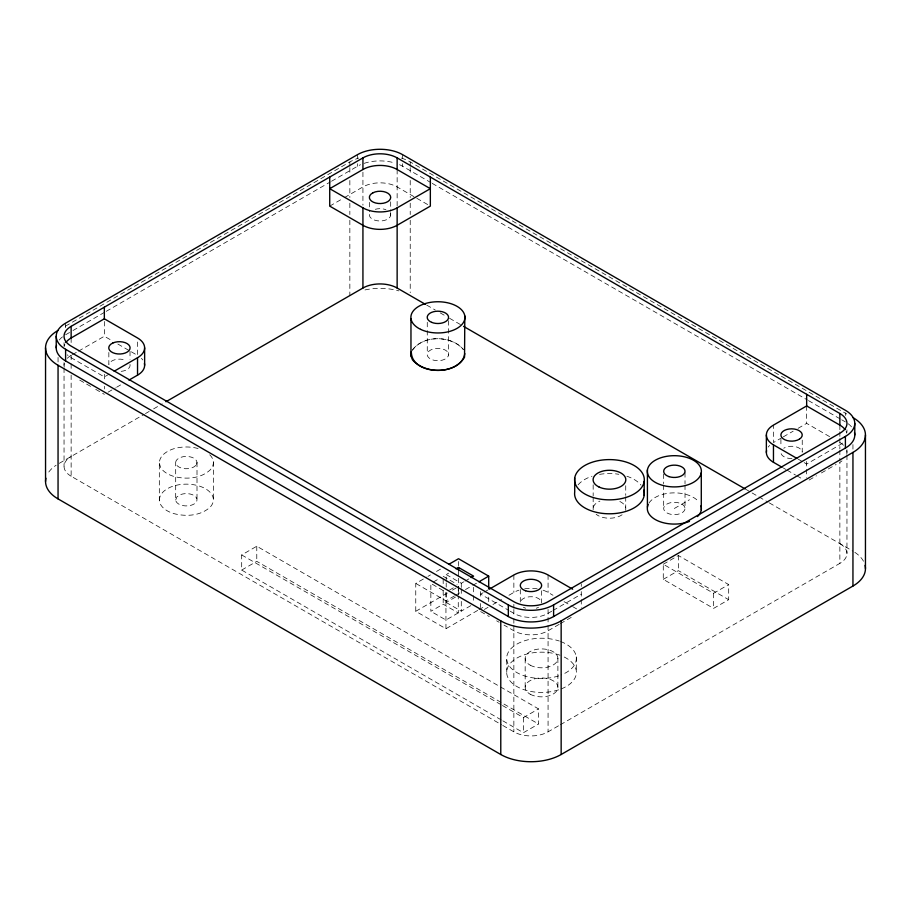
<?xml version="1.0" encoding="UTF-8"?>
<svg xmlns="http://www.w3.org/2000/svg" width="911" height="911" viewBox="0 0 911 911"><rect width="100%" height="100%" fill="white"/><g stroke="black" fill="none" stroke-linecap="round" stroke-linejoin="round"><path stroke-width="0.68" stroke-dasharray="4.55 3.42" d="M175.686 500.059L176.859 496.939L180.572 494.582A10.67 6.161 0 0 1 192.437 494.707A10.67 6.161 0 0 1 196.776 501.073L194.237 503.908A10.67 6.161 0 0 1 182.735 505.559A10.67 6.161 0 0 1 175.686 500.059L175.686 462.879M159.323 500.367C159.334 493.261 165.973 488.843 171.928 486.554A27.034 15.612 0 0 1 204.713 488.307A27.034 15.612 0 0 1 210.259 507.04C200.625 516.002 185.935 516.799 173.739 513.576A27.034 15.612 0 0 1 160.518 504.387L159.323 500.367L159.323 463.187C159.334 456.081 165.973 451.662 171.928 449.374A27.034 15.612 0 0 1 198.951 448.781M411.544 351.441C421.793 334.679 451.4 334.861 463.426 349.585C451.469 335.305 423.057 334.599 412.114 350.473M65.444 326.161L349.847 161.953A42.692 24.643 0 0 1 358.695 158.036M65.603 334.781L71.753 331.228M72.982 330.522L105.004 312.04M106.234 311.323L330.306 181.949M331.536 181.243L357.397 166.314A32.022 18.482 0 0 1 360.54 164.72M72.368 354.698L77.287 351.851M78.517 351.145L104.344 336.239L111.711 340.498M329.725 206.114L343.253 198.302M344.483 197.585L362.931 186.937A24.187 13.961 0 0 1 397.139 186.937L415.587 197.585M109.263 374.057L104.344 376.903L71.138 357.727A24.187 13.961 0 0 1 67.289 354.834M108.033 392.197L115.401 387.938M116.631 387.232L121.55 384.385M59.283 463.323L144.234 414.277M145.464 413.571L149.165 411.442M153.629 408.857L162.238 403.88M501.278 719.929L241.688 570.058L241.688 554.947L256.777 546.236L538.515 708.895L538.515 724.006L523.415 732.717L502.508 720.635M241.688 570.058L256.777 561.347L538.515 724.006M477.706 610.393L445.946 628.727L415.758 611.304L415.758 583.416L426.747 577.073M427.976 576.367L430.413 574.955M436.528 571.425L443.862 567.189M433.317 581.992L439.478 578.439M446.196 581.525L446.196 574.556L448.656 573.133M449.635 589.998L453.336 587.857M446.196 574.556L461.285 583.268L463.756 581.844M464.986 581.138L469.917 578.291M415.758 611.304L447.517 592.959M452.414 590.134L456.069 588.028M454.498 595.908L445.946 600.85L415.758 583.416M455.716 595.202L460.602 592.378M465.487 589.554L471.602 586.035M472.82 585.329L476.487 583.211M445.946 628.727L445.946 592.127L430.846 583.416L430.846 611.304L443.179 604.187L458.267 612.898L458.267 596.17M446.196 592.685L446.196 602.444L456.058 596.751M483.115 592.742L480.655 594.166L508.942 610.495M484.345 592.036L488.034 589.907M458.267 612.898L445.946 620.015L430.846 611.304M446.196 602.444L461.285 611.156L471.146 605.462M478.935 609.687L485.039 606.157M484.345 609.459L488.034 607.33M492.953 604.494L501.562 599.518M508.942 595.259L513.861 592.423A24.187 13.961 0 0 1 518.871 590.203M782.071 437.576L773.462 442.541L773.462 425.118M783.301 436.859L793.139 431.188M798.059 428.341L806.656 423.376L832.483 438.282M674.345 508.475L689.445 499.763M551.759 611.201L548.069 613.331A24.187 13.961 0 0 1 513.861 613.331L510.171 611.201M552.988 610.495L581.275 594.166M559.138 624.377L548.069 630.765A24.187 13.961 0 0 1 513.861 630.765L504.022 625.083M560.367 623.659L573.896 615.847M663.276 564.251L678.376 555.528L728.686 584.577L728.686 599.689L713.586 608.4L663.276 579.35L663.276 564.251L713.586 593.289L728.686 584.577M809.116 480.04L816.495 475.781M821.415 472.946L836.173 464.428M663.276 579.35L678.376 570.639L728.686 599.689M502.508 705.535L523.415 717.606L538.515 708.895M502.792 725.452L513.861 731.84A24.187 13.961 0 0 0 548.069 731.84L559.149 725.441M560.379 724.735L839.862 563.374L839.862 462.196M401.375 158.036A42.692 24.643 0 0 1 410.223 161.953L846.797 414.015M399.53 164.72A32.022 18.482 0 0 1 402.673 166.314L430.96 182.644M432.19 183.35L807.271 399.906M808.501 400.624L840.477 419.083M841.707 419.789L845.397 421.918M416.817 198.302L430.345 206.114M798.059 459.064L802.967 461.911M804.197 462.617L806.656 464.041L839.862 444.864A24.187 13.961 0 0 0 843.711 441.972M783.301 467.969L785.76 469.393M786.99 470.099L795.599 475.075M796.829 475.781L802.967 479.334M426.655 305.06L435.264 310.025M440.184 312.872L445.103 315.707M449.578 318.292L460.647 324.68M745.95 489.401L750.869 492.247M752.099 492.953L768.087 502.189M769.317 502.895L852.947 551.178M117.861 344.039L130.159 351.145M131.389 351.851L137.538 355.404L137.538 340.657M543.058 590.203A24.187 13.961 0 0 1 548.069 592.423L552.988 595.259M564.057 601.647L571.436 605.906M572.666 606.624L580.045 610.882M443.179 576.299L457.106 584.35M79.747 380.126L90.815 386.515M95.735 389.361L104.344 394.326M480.655 611.588L489.264 616.565M496.643 620.824L499.103 622.236M241.688 554.947L501.278 704.829M71.138 375.059L71.138 476.237L501.562 724.746M159.323 463.187L160.518 467.206A27.034 15.612 0 0 0 173.739 476.396C185.935 479.619 200.625 478.822 210.259 469.86A27.034 15.612 0 0 0 209.223 454.27M852.947 444.568L852.947 450.25M846.957 429.833L846.957 432.406M846.957 449.738L846.957 452.414M846.957 455.227L846.957 553.501M845.397 412.888L845.397 415.462M839.862 425.118L839.862 430.482M839.862 431.814L839.862 437.178M839.862 438.521L839.862 448.884M839.862 450.228L839.862 460.795M806.656 405.942L806.656 423.376M806.656 461.456L806.656 468.06M806.656 469.404L806.656 477.444M802.238 440.127L802.238 452.198A10.67 6.161 0 0 0 800.61 449.146L798.833 447.905A10.67 6.161 0 0 0 783.756 448.223M780.909 439.239L780.909 445.946M713.586 593.289L713.586 608.4M685.015 472.672L685.015 483.695M685.015 485.073L685.015 508.475A10.67 6.161 0 0 1 669.016 513.815A10.67 6.161 0 0 1 669.016 503.145A10.67 6.161 0 0 1 685.015 508.475M678.376 555.528L678.376 570.639M663.675 474.05L663.675 483.695M663.675 485.073L663.675 508.475M625.732 485.711L625.732 495.402M625.732 496.78L625.732 507.848M593.163 484.8L593.163 495.857M593.163 497.247L593.163 509.693M581.275 583.837L581.275 586.422M581.275 591.581L581.275 598.185M581.275 599.529L581.275 607.569M576.287 656.831L576.287 670.769M557.885 658.163L557.885 687.201M548.069 574.989L548.069 592.423M548.069 609.459L548.069 624.058M548.069 625.402L548.069 731.84M541.635 590.806L541.635 602.877M525.169 658.551L525.169 687.6M523.415 717.606L523.415 732.717M520.295 589.474L520.295 602.877A10.67 6.161 0 0 1 529.576 596.773A10.67 6.161 0 0 1 541.271 601.283M513.861 574.989L513.861 592.423M513.861 604.3L513.861 608.172M513.861 609.459L513.861 617.351M513.861 618.694L513.861 624.058M513.861 625.402L513.861 731.84M506.767 659.883L506.767 673.821M488.706 597.069L488.706 604.039M480.655 591.581L480.655 598.185M480.655 603.549L480.655 607.569M473.606 587.31L473.606 594.279M473.606 595.68L473.606 602.649M461.285 583.268L461.285 587.458M461.285 588.848L461.285 595.817M461.285 601.397L461.285 611.156M458.518 561.518L458.518 565.697M458.518 571.277L458.518 577.198M458.518 578.246L458.518 588.358M458.518 589.747L458.518 595.327M458.267 586.411L458.267 594.769M448.519 320.683L448.519 355.108A10.67 6.161 0 0 1 431.723 359.56A10.67 6.161 0 0 1 433.431 348.936A10.67 6.161 0 0 1 448.519 355.108M446.196 582.926L446.196 587.105M443.179 579.089L443.179 584.668M443.179 590.248L443.179 604.187M427.27 322.289L427.27 329.178M427.27 330.556L427.27 353.969M410.223 161.953L410.223 166.223M410.223 167.647L410.223 174.753M410.223 180.435L410.223 197.493M410.223 203.176L410.223 214.552M410.223 220.234L410.223 292.727M402.673 154.699L402.673 158.571M402.673 163.729L402.673 166.314M397.139 169.514L397.139 206.592M390.682 201.821L390.682 211.204M390.682 212.536L390.682 215.224M369.388 202.356L369.388 211.739M362.931 172.19L362.931 205.191M357.397 154.699L357.397 158.571M357.397 163.729L357.397 166.314M349.847 161.953L349.847 166.223M349.847 167.647L349.847 174.753M349.847 180.435L349.847 197.493M349.847 203.176L349.847 214.552M349.847 220.234L349.847 295.574M256.777 546.236L256.777 561.347M213.356 461.979L213.356 499.16M197.004 462.298L197.004 499.479M130.022 351.282L130.022 359.333M108.842 352.466L108.842 364.525A10.67 6.161 0 0 1 110.903 361.576L112.862 360.426A10.67 6.161 0 0 1 125.855 360.357M104.344 321.492L104.344 336.239M104.344 374.319L104.344 380.923M104.344 386.287L104.344 388.963M71.138 337.981L71.138 343.345M71.138 355.142L71.138 362.43M71.138 363.831L71.138 369.798M65.603 323.166L65.603 328.324M64.043 342.684L64.043 346.567M64.043 362.601L64.043 365.277M64.043 368.09L64.043 466.364M58.053 357.431L58.053 363.113M560.595 641.503A34.869 20.133 0 0 1 561.199 674.971M558.625 675.894A34.869 20.133 0 0 1 506.664 658.129A34.869 20.133 0 0 1 559.297 641.037M648.939 503.145A27.034 15.612 0 0 1 673.149 492.885A27.034 15.612 0 0 1 698.839 501.87M71.138 476.237A24.187 13.961 0 0 1 71.138 456.491M841.958 460.92A24.187 13.961 0 0 1 839.862 462.298M839.862 442.541A24.187 13.961 0 0 1 843.711 445.433M846.74 450.592A24.187 13.961 0 0 1 846.74 454.236M768.212 447.073A24.187 13.961 0 0 1 769.613 445.433M791.955 458.575A10.67 6.161 0 0 1 781.171 451.047M622.099 514.761A16.364 9.452 0 0 1 596.147 514.271M593.3 507.233A16.364 9.452 0 0 1 599.916 501.084M619.833 501.471A16.364 9.452 0 0 1 625.595 510.308M564.239 657.025A34.869 20.133 0 0 1 561.199 688.921M558.625 689.843A34.869 20.133 0 0 1 513.941 684.605A34.869 20.133 0 0 1 516.446 658.323A34.869 20.133 0 0 1 561.859 655.943M578.098 484.857A34.869 20.133 0 0 1 591.991 476.237M599.563 474.369A34.869 20.133 0 0 1 618.865 474.289M626.859 476.225A34.869 20.133 0 0 1 641.025 485.142M846.125 431.381A24.187 13.961 0 0 1 846.74 433.169M390.5 213.618A10.67 6.161 0 0 1 379.34 220.974A10.67 6.161 0 0 1 369.923 212.844M375.309 209.302A10.67 6.161 0 0 1 385.957 209.701M524.702 588.802A24.187 13.961 0 0 1 537.228 588.802M538.515 607.238A10.67 6.161 0 0 1 536.306 608.218M525.624 608.218A10.67 6.161 0 0 1 523.415 607.238M364.024 163.376A32.022 18.482 0 0 1 394.816 162.989M839.862 543.628A24.187 13.961 0 0 1 839.862 563.374M64.26 367.099A24.187 13.961 0 0 1 64.26 363.455M67.289 358.296A24.187 13.961 0 0 1 71.138 355.404M130 364.423A10.67 6.161 0 0 1 120.912 371.381M59.226 340.042A32.022 18.482 0 0 1 62.836 336.603M64.26 346.032A24.187 13.961 0 0 1 64.875 344.233M848.164 423.74A32.022 18.482 0 0 1 851.774 427.179M141.387 358.296A24.187 13.961 0 0 1 142.788 359.936M48.795 472.035A42.692 24.643 0 0 1 56.14 465.214M364.992 289.937A42.692 24.643 0 0 1 398.916 290.894M854.86 552.351A42.692 24.643 0 0 1 863.992 562.224M195.831 465.407L194.237 466.728A10.67 6.161 0 0 1 179.16 467.149A10.67 6.161 0 0 1 178.454 458.438L180.572 457.402A10.67 6.161 0 0 1 193.519 458.028A10.67 6.161 0 0 1 195.831 465.407M530.202 665.178A16.364 9.452 0 0 0 557.418 660.612A16.364 9.452 0 0 0 536.966 649.281A16.364 9.452 0 0 0 530.202 665.178M530.202 694.216A16.364 9.452 0 0 0 557.418 689.661A16.364 9.452 0 0 0 536.966 678.331A16.364 9.452 0 0 0 530.202 694.216"/><path stroke-width="1.37" d="M411.248 351.885L410.963 355.962L412.524 359.936C425.118 374.159 454.555 374.432 464.542 357.18L464.815 315.935M411.373 352.785C412.637 376.084 461.661 376.129 464.769 353.559M71.138 326.354L362.931 157.888A24.187 13.961 0 0 1 397.139 157.888L839.862 413.492A24.187 13.961 0 0 1 839.862 433.249L548.069 601.715A24.187 13.961 0 0 1 513.861 601.715L71.138 346.112A24.187 13.961 0 0 1 71.138 326.354L71.138 337.981A24.187 13.961 0 0 0 65.888 342.513M71.138 337.981L104.344 318.804L137.538 337.981A24.187 13.961 0 0 1 137.538 357.727L137.538 375.161L128.929 380.126M362.931 169.514L329.725 188.679L362.931 207.856A24.187 13.961 0 0 0 397.139 207.856L430.345 188.679L397.139 169.514A24.187 13.961 0 0 0 362.931 169.514L362.931 157.888M114.171 371.221L137.538 357.727M165.939 401.751L362.931 288.024A24.187 13.961 0 0 1 397.139 288.024L425.426 304.354M448.747 564.376L458.518 558.728L488.706 576.151L488.706 588.7M456.058 568.863L458.518 567.439L473.606 576.151L471.146 577.574M478.935 581.799L488.706 576.151M489.264 589.189L513.861 574.989A24.187 13.961 0 0 1 548.069 574.989L572.666 589.189M845.112 429.65A24.187 13.961 0 0 0 839.862 425.118L806.656 405.942L773.462 425.118A24.187 13.961 0 0 0 773.462 444.864L773.462 462.298L782.071 467.263M65.603 349.3L508.327 604.915A32.022 18.482 0 0 0 553.603 604.915L845.397 436.437A32.022 18.482 0 0 0 845.397 410.303L402.673 154.699A32.022 18.482 0 0 0 357.397 154.699L65.603 323.166A32.022 18.482 0 0 0 65.603 349.3L65.603 360.927L508.327 616.531A32.022 18.482 0 0 0 553.603 616.531L845.397 448.064A32.022 18.482 0 0 0 854.507 432.577M58.053 330.42A42.692 24.643 0 0 0 58.053 365.277L500.777 620.881A42.692 24.643 0 0 0 561.153 620.881L852.947 452.414A42.692 24.643 0 0 0 852.947 417.568M45.914 478.252A42.692 24.643 0 0 0 58.053 498.898L500.777 754.502A42.692 24.643 0 0 0 561.153 754.502L852.947 586.035A42.692 24.643 0 0 0 865.086 565.389M773.462 444.864L796.829 458.358M463.551 326.366L745.175 488.956M865.45 434.991L865.45 568.601M854.78 423.376L854.78 434.991M852.947 452.414L852.947 586.035M845.397 436.437L845.397 448.064M839.862 413.492L839.862 425.118M806.656 394.326L806.656 405.942M766.367 434.991L766.367 452.414M701.288 472.65A27.034 15.612 0 0 1 658.858 484.094A27.034 15.612 0 0 1 662.912 457.151A27.034 15.612 0 0 1 701.288 472.65L701.288 509.83M647.414 469.951L647.414 507.131M644.179 481.464A34.869 20.133 0 0 1 589.474 496.222A34.869 20.133 0 0 1 594.678 461.49A34.869 20.133 0 0 1 644.179 481.464L644.179 495.402M574.716 477.99L574.716 491.929A34.869 20.133 0 0 0 611.008 513.77A34.869 20.133 0 0 0 643.77 490.152M561.153 620.881L561.153 754.502M553.603 604.915L553.603 616.531M508.327 604.915L508.327 616.531M500.777 620.881L500.777 754.502M458.518 567.439L458.518 570.229M430.345 177.064L430.345 206.114L397.139 225.279A24.187 13.961 0 0 1 362.931 225.279L329.725 206.114L329.725 177.064M410.963 318.782L410.963 355.962M397.139 157.888L397.139 169.514M397.139 207.856L397.139 288.024M362.931 207.856L362.931 288.024M144.633 347.854L144.633 365.277M104.344 307.189L104.344 318.804M58.053 365.277L58.053 498.898M56.22 336.239L56.22 347.854M45.55 347.854L45.55 481.464M773.462 462.298A24.187 13.961 0 0 1 766.584 450.592M700.969 505.764A27.034 15.612 0 0 1 697.462 516.571M689.479 521.411A27.034 15.612 0 0 1 658.664 521.194A27.034 15.612 0 0 1 648.233 504.443M65.603 360.927A32.022 18.482 0 0 1 56.493 345.44M144.416 363.455A24.187 13.961 0 0 1 137.538 375.161M372.998 192.768L371.164 193.975A10.67 6.161 0 0 0 373.362 202.196A10.67 6.161 0 0 0 387.744 201.65A10.67 6.161 0 0 0 388.052 193.326L385.957 192.267A10.67 6.161 0 0 0 372.998 192.768M112.862 342.991L110.903 344.142A10.67 6.161 0 0 0 111.017 351.646L113.01 352.773A10.67 6.161 0 0 0 127.358 351.976A10.67 6.161 0 0 0 127.233 343.652A10.67 6.161 0 0 0 112.862 342.991M799.38 439.182L797.239 440.207A10.67 6.161 0 0 1 783.05 438.703A10.67 6.161 0 0 1 784.417 430.413A10.67 6.161 0 0 1 798.833 430.482L800.61 431.723A10.67 6.161 0 0 1 799.38 439.182M431.723 322.38A10.67 6.161 0 0 0 448.519 317.928A10.67 6.161 0 0 0 433.431 311.756A10.67 6.161 0 0 0 431.723 322.38M599.062 487.021A16.364 9.452 0 0 0 625.595 481.259A16.364 9.452 0 0 0 603.686 470.885A16.364 9.452 0 0 0 599.062 487.021M525.624 590.783A10.67 6.161 0 0 0 541.635 585.454A10.67 6.161 0 0 0 525.624 580.113A10.67 6.161 0 0 0 525.624 590.783M669.016 476.635A10.67 6.161 0 0 0 685.015 471.294A10.67 6.161 0 0 0 669.016 465.965A10.67 6.161 0 0 0 669.016 476.635M420.597 329.349A27.034 15.612 0 0 0 464.542 320A27.034 15.612 0 0 0 428.546 302.714A27.034 15.612 0 0 0 420.597 329.349"/></g></svg>
